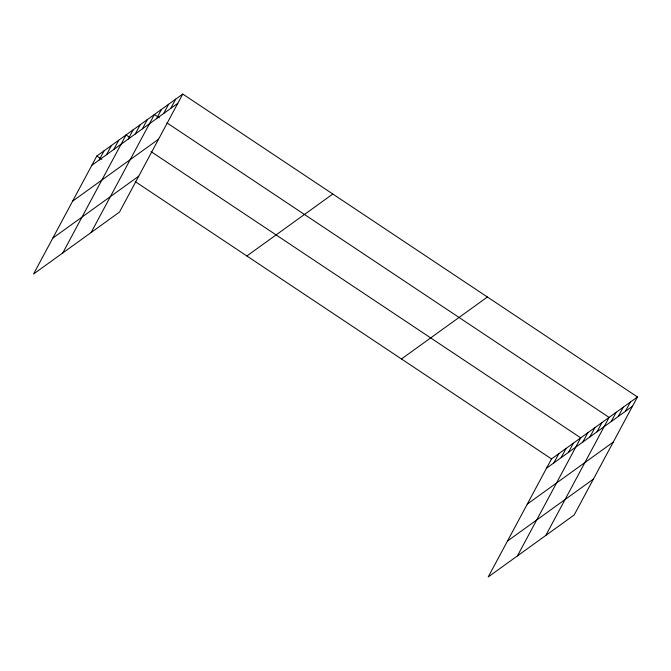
<?xml version="1.0" encoding="UTF-8"?>
<svg xmlns="http://www.w3.org/2000/svg" width="671" height="671" viewBox="0 0 671 671"><rect width="100%" height="100%" fill="white"/><g stroke="black" fill="none" stroke-linecap="round" stroke-linejoin="round"><path stroke-width="1.01" d="M182.772 94.057L96.825 156.016L33.55 274.028L119.488 212.07L182.772 94.057L637.45 396.972L574.175 514.984L488.228 576.943L551.512 458.93L637.45 396.972M99.174 160L104.131 150.749M106.479 154.741L111.436 145.481M113.785 149.474L118.742 140.214M62.772 252.967L126.047 134.946L130.216 137.723M128.178 139.09L133.143 129.839M135.265 133.982L140.231 124.731M142.361 128.874L147.318 119.614M91.13 232.518L154.405 114.506L159.413 117.836M156.536 118.65L161.501 109.39M163.632 113.533L168.589 104.282M170.719 108.425L175.676 99.165M553.852 462.915L558.817 453.663M561.157 457.647L566.114 448.396M568.463 452.38L573.42 443.128M517.45 555.873L580.725 437.861L151.059 151.612M582.856 442.004L587.821 432.753M589.943 436.896L594.909 427.637M597.039 431.78L601.996 422.529M545.808 535.433L609.092 417.412L166.911 122.835M611.214 421.556L616.179 412.304M618.31 416.448L623.267 407.196M625.397 411.34L630.363 402.08M91.868 165.267L177.807 103.309M72.619 201.157L158.566 139.207M52.791 238.138L138.738 176.179M246.869 255.978L332.816 194.02M401.468 358.968L487.406 297.01M546.546 468.182L632.485 406.223M527.305 504.072L613.244 442.114M507.477 541.052L593.416 479.094M96.825 156.016L101.833 159.346M135.173 181.564L551.512 458.93"/></g></svg>
